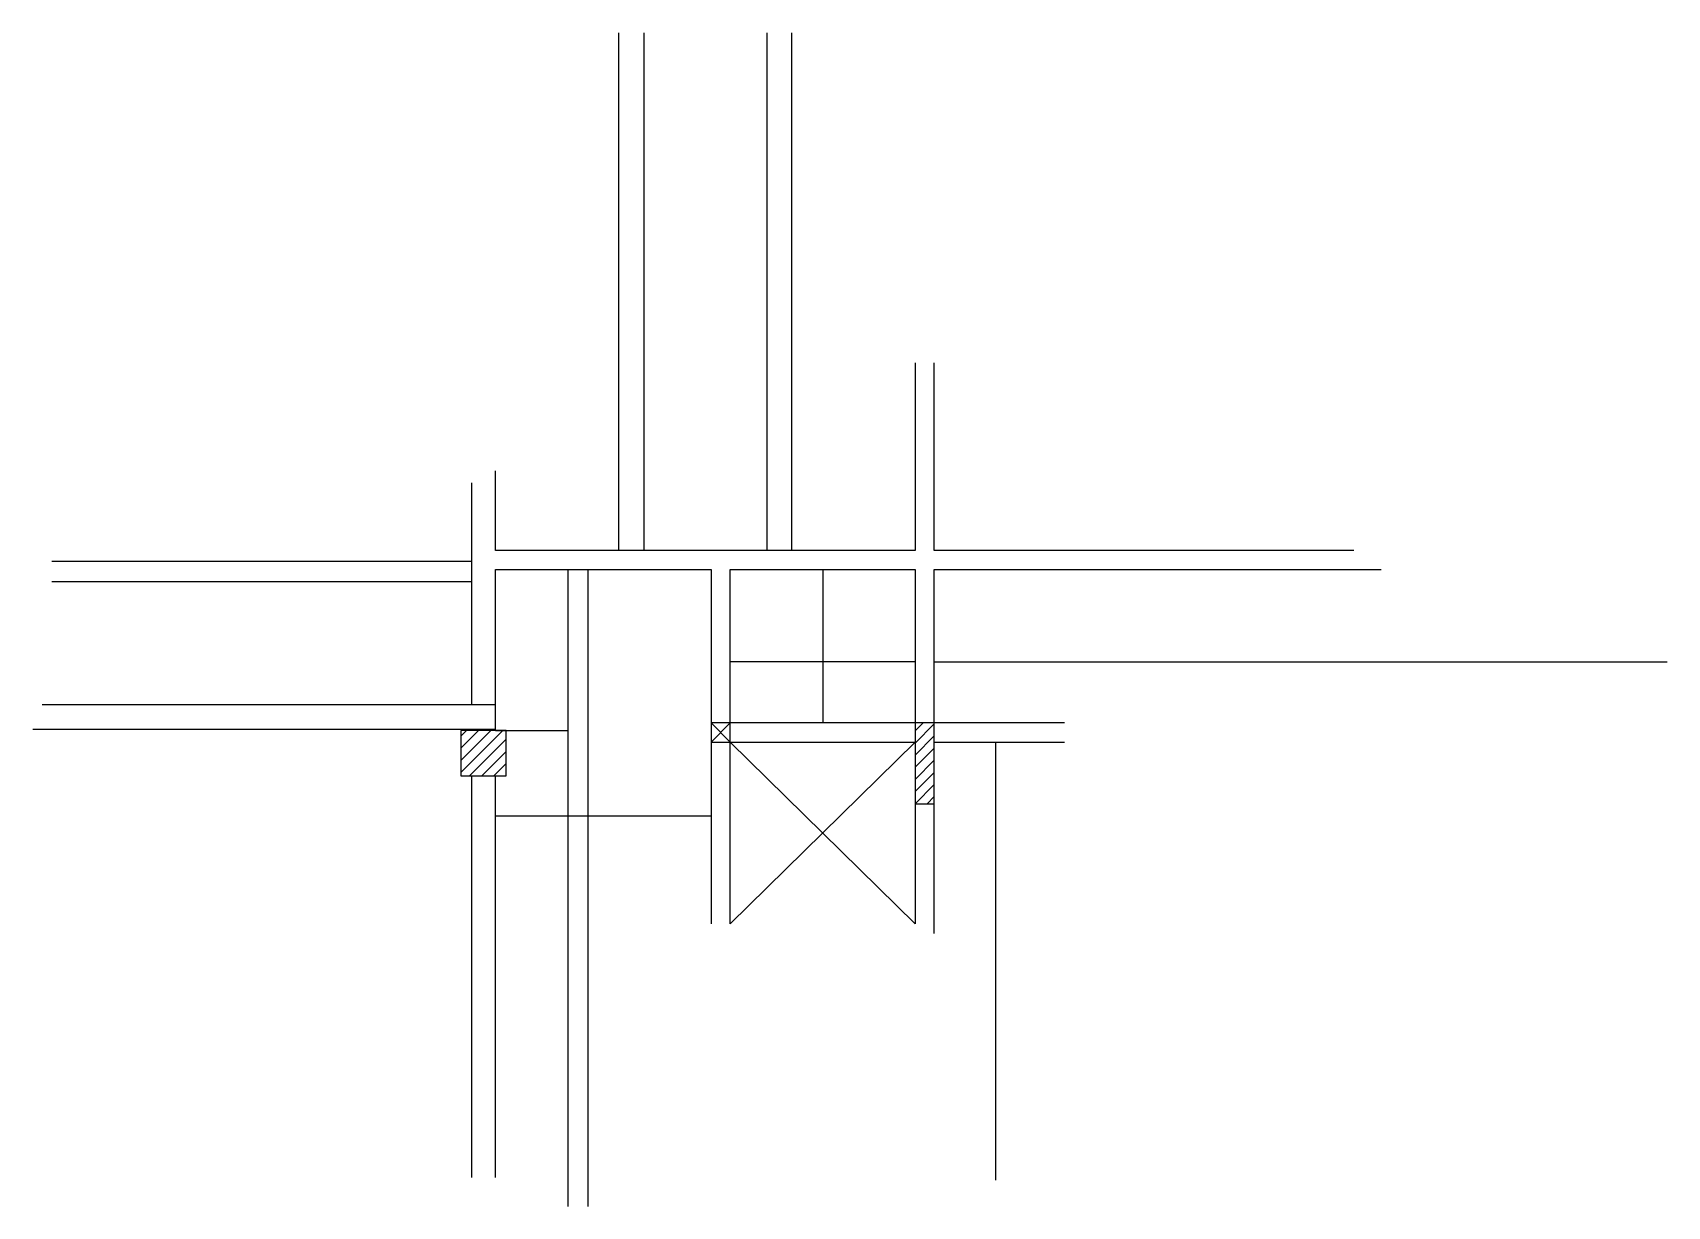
# Model space of a CAD drawing. Header units: metres. Extents: x 4776 to 6395, y 2062 to 3225.
import ezdxf

# ---------------------------------------------------------------- set-up
doc = ezdxf.new("R2010")
doc.units = ezdxf.units.M
for name, color, linetype in [('1', 7, 'Continuous'), ('3', 7, 'Continuous'), ('7', 7, 'Continuous'), ('Painéis', 7, 'Continuous')]:
    doc.layers.add(name, color=color, linetype=linetype)

msp = doc.modelspace()

# ---------------------------------------------------------------- linework, layer by layer
at = {"layer": '1', "color": 7, "lineweight": 25}
for p, q in [((5448.4, 2521.8), (5467.4, 2540.8)), ((5467.4, 2521.8), (5448.4, 2540.8)), ((5467.4, 2341.8), (5650.4, 2521.8)), ((5467.4, 2521.8), (5650.4, 2341.8))]:
    msp.add_line(p, q, dxfattribs=at)
at = {"layer": '3', "color": 7, "lineweight": 25}
for p, q in [((5669.4, 2692.8), (6111.9, 2692.8)), ((5200.4, 2491.6), (5242.1, 2533.3)), ((5200.4, 2503.6), (5230.1, 2533.3)), ((5200.4, 2515.7), (5218.1, 2533.3)), ((5200.4, 2527.7), (5206.1, 2533.3)), ((5650.4, 2532.9), (5658.3, 2540.8)), ((5650.4, 2520.9), (5669.4, 2539.9)), ((5650.4, 2508.9), (5669.4, 2527.9)), ((5209.1, 2488.3), (5245.4, 2524.6)), ((5221.2, 2488.3), (5245.4, 2512.6)), ((5650.4, 2496.9), (5669.4, 2515.9)), ((5233.2, 2488.3), (5245.4, 2500.6)), ((5650.4, 2484.8), (5669.4, 2503.8)), ((5245.2, 2488.3), (5245.4, 2488.5)), ((5650.4, 2472.8), (5669.4, 2491.8)), ((5650.4, 2460.8), (5669.4, 2479.8)), ((5662.5, 2460.8), (5669.4, 2467.8))]:
    msp.add_line(p, q, dxfattribs=at)
for points in [[(5650.4, 2897.8), (5650.4, 2711.8)], [(5669.4, 2711.8), (5669.4, 2897.8)], [(5234.9, 2711.8), (5234.9, 2790.8)], [(5210.9, 2778.8), (5210.9, 2702.3)], [(5457.9, 2711.8), (5234.9, 2711.8)], [(5650.4, 2711.8), (5457.9, 2711.8)], [(6084.9, 2711.8), (5669.4, 2711.8)], [(5210.9, 2702.3), (5210.9, 2558.8)], [(5234.9, 2546.8), (5234.9, 2692.8)], [(5234.9, 2692.8), (5448.4, 2692.8)], [(5448.4, 2692.8), (5448.4, 2540.8)], [(5467.4, 2692.8), (5650.4, 2692.8)], [(5467.4, 2540.8), (5467.4, 2692.8)], [(5650.4, 2692.8), (5650.4, 2540.8)], [(5669.4, 2540.8), (5669.4, 2692.8)], [(5234.9, 2558.8), (4785.9, 2558.8)], [(5234.9, 2533.3), (5234.9, 2546.8)], [(4776.4, 2534.8), (5234.9, 2534.8)], [(5210.9, 2534.8), (5210.9, 2533.3)], [(5650.4, 2540.8), (5467.4, 2540.8)], [(5798.4, 2540.8), (5669.4, 2540.8)], [(5448.4, 2521.8), (5448.4, 2341.8)], [(5467.4, 2341.8), (5467.4, 2521.8)], [(5467.4, 2521.8), (5650.4, 2521.8)], [(5669.4, 2521.8), (5798.4, 2521.8)], [(5210.9, 2488.3), (5210.9, 2090.3)], [(5234.9, 2090.3), (5234.9, 2488.3)], [(5650.4, 2460.8), (5650.4, 2341.8)], [(5669.4, 2332.3), (5669.4, 2460.8)]]:
    msp.add_lwpolyline(points, dxfattribs=at)
at = {"layer": '7', "color": 7, "lineweight": 25}
for points in [[(5200.4, 2488.3), (5245.4, 2488.3), (5245.4, 2533.3), (5200.4, 2533.3), (5200.4, 2488.3)], [(5448.4, 2521.8), (5467.4, 2521.8), (5467.4, 2540.8), (5448.4, 2540.8), (5448.4, 2521.8)], [(5650.4, 2460.8), (5669.4, 2460.8), (5669.4, 2540.8), (5650.4, 2540.8), (5650.4, 2460.8)]]:
    msp.add_lwpolyline(points, dxfattribs=at)
at = {"layer": 'Painéis', "color": 7, "lineweight": 25}
for p, q in [((5356.9, 2711.8), (5356.9, 3224.8)), ((5381.9, 2711.8), (5381.9, 3224.8)), ((5503.9, 2711.8), (5503.9, 3224.8)), ((5528.4, 2711.8), (5528.4, 3224.8)), ((5210.9, 2700.8), (4795.4, 2700.8)), ((5306.4, 2692.8), (5306.4, 2061.8)), ((5326.4, 2692.8), (5326.4, 2061.8)), ((5558.9, 2692.8), (5558.9, 2540.8)), ((5210.9, 2680.8), (4795.4, 2680.8)), ((5650.4, 2601.3), (5467.4, 2601.3)), ((5669.4, 2601.3), (6395.4, 2601.3)), ((5234.9, 2533.3), (5306.4, 2533.3)), ((5729.9, 2521.8), (5729.9, 2087.8)), ((5234.9, 2448.8), (5448.4, 2448.8))]:
    msp.add_line(p, q, dxfattribs=at)

doc.saveas('drawing.dxf')
